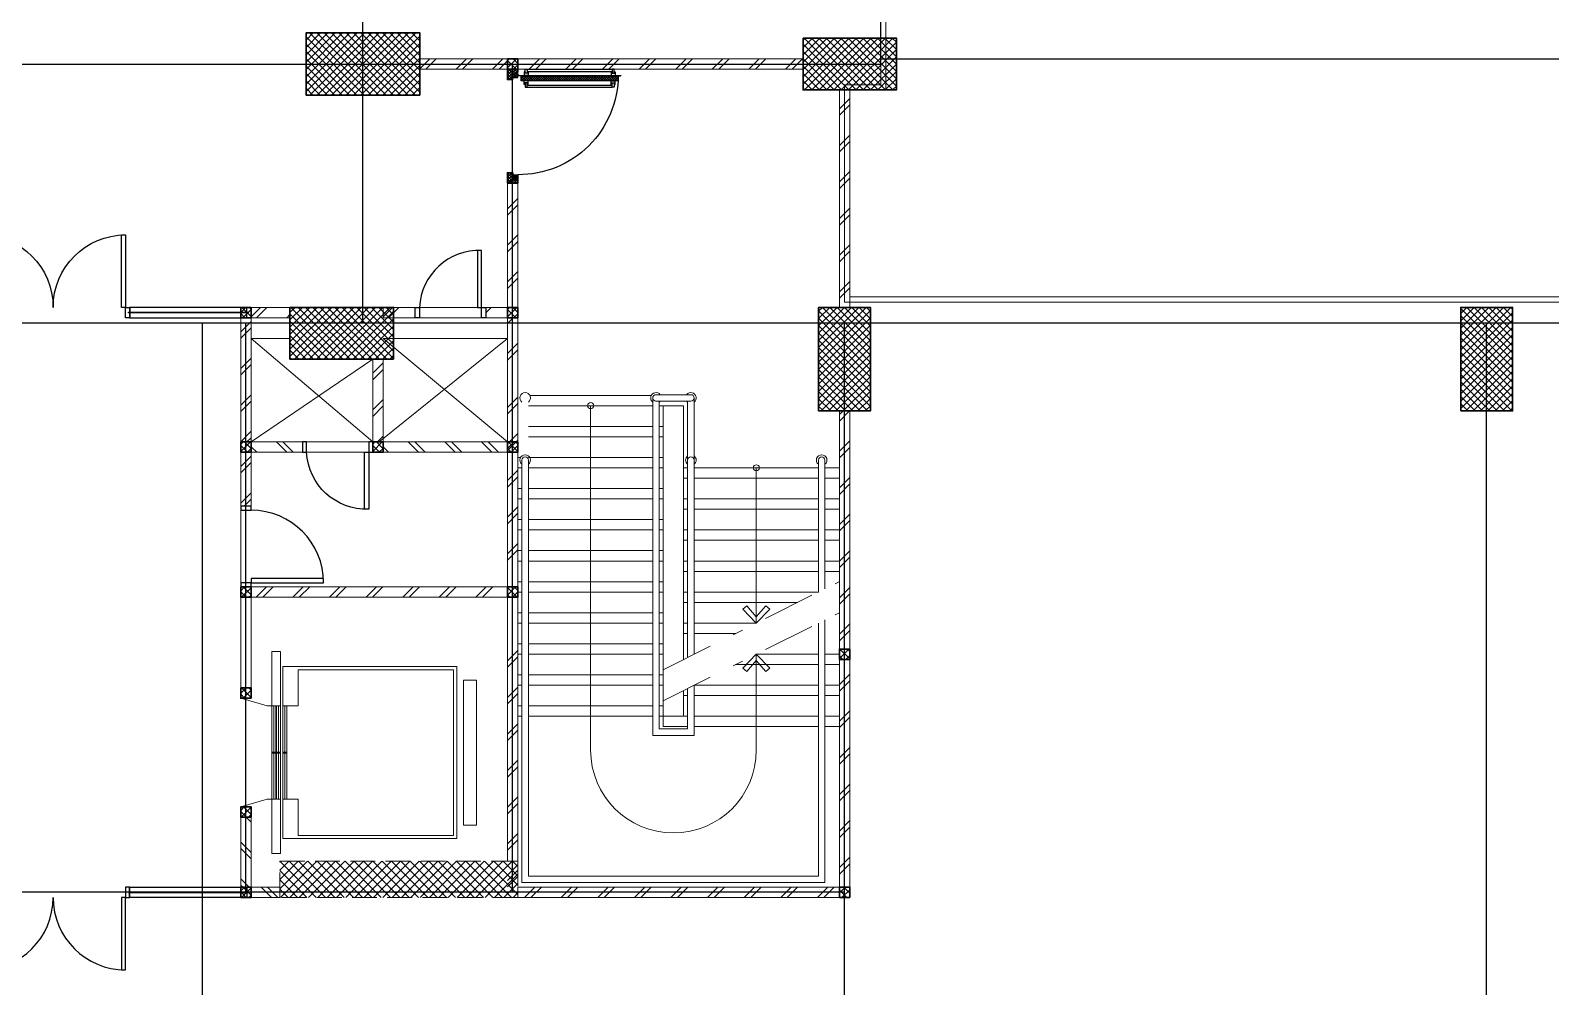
# Model space of a CAD drawing. Header units: inches. Extents: x 0 to 558, y -1 to 295.
# Drawn here: x 225.03 to 239.7, y 140.36 to 149.6 of the extents above; entities that cross this region are included whole.
import ezdxf

# ---------------------------------------------------------------- set-up
doc = ezdxf.new("R2010")
doc.units = ezdxf.units.IN
doc.header["$MEASUREMENT"] = 0
doc.linetypes.add('ACAD_ISO02W100', pattern=[15, 12, -3])
doc.linetypes.add('DASHDOT', pattern=[1, 0.5, -0.25, 0, -0.25])
doc.layers.get('defpoints').update_dxf_attribs({"color": 1})
for name, color, linetype in [('AR_BETON', 150, 'Continuous'), ('HID', 1, 'Continuous'), ('KACA', 151, 'Continuous'), ('Kusen', 30, 'Continuous'), ('STL', 6, 'Continuous')]:
    doc.layers.add(name, color=color, linetype=linetype)
for name, color, linetype, lineweight in [('ars', 11, 'Continuous', 0), ('ars @ 1', 11, 'Continuous', 0), ('ARSIR', 31, 'Continuous', 5), ('ARSIR BETON', 8, 'Continuous', 5), ('KOL', 1, 'Continuous', 30), ('KOLOM', 4, 'Continuous', 9), ('lan', 7, 'Continuous', 15), ('LIFT', 15, 'Continuous', 15), ('RUMPUT', 93, 'Continuous', 0), ('Stair', 7, 'Continuous', 15), ('tem', 5, 'Continuous', 20), ('u', 6, 'Continuous', 20)]:
    doc.layers.add(name, color=color, linetype=linetype, lineweight=lineweight)
doc.layers.add('as', color=1, linetype='Continuous', plot=False)
doc.layers.add('POLYLINE TPAK', color=4, linetype='Continuous', lineweight=20, plot=False)
pattern_1 = [(86.66969, (37.0798, 226.14725), (-0.5066041, 0.569206), [0.142875, -0.934755]), (41.6697, (37.0798, 226.14725), (-0.5066045, 0.5692064), [0.142875, -0.619125]), (131.6697, (37.0798, 226.14725), (-0.5692064, -0.5066045), [0.142875, -0.619125])]
pattern_2 = [(45, (0, -5), (-0.03535534, 0.03535534), []), (135, (0, -5), (-0.03535534, -0.03535534), [])]
pattern_3 = [(45, (-37.6125, 3.035), (-0.1767767, 0.1767767), []), (45, (-37.55, 3.035), (-0.1767767, 0.1767767), [])]
pattern_4 = [(225, (1.1, 1e-06), (-0.014142, 0.014142), []), (135, (1.1, 1e-06), (0.014142, 0.014142), [])]
pattern_5 = [(315, (-2e-13, 1e-06), (0.014142, 0.014142), []), (45, (-2e-13, 1e-06), (-0.014142, 0.014142), [])]

# ---------------------------------------------------------------- blocks, each defined once
blk = doc.blocks.new('k1')
at = {"layer": 'ars'}
h = blk.add_hatch(dxfattribs=at)
h.set_pattern_fill('_USER', color=256, scale=0.05, angle=45, double=1, pattern_type=0)
h.set_pattern_definition(pattern_2)
h.paths.add_polyline_path([(-0.3, -0.55), (0.3, -0.55), (0.3, 0.55), (-0.3, 0.55)])
at = {"layer": 'KOL'}
blk.add_lwpolyline([(-0.3, -0.55), (0.3, -0.55), (0.3, 0.55), (-0.3, 0.55)], close=True, dxfattribs=at)
blk = doc.blocks.new('k3')
at = {"layer": 'ars'}
h = blk.add_hatch(dxfattribs=at)
h.set_pattern_fill('_USER', color=256, scale=0.05, angle=45, double=1, pattern_type=0)
h.set_pattern_definition([(45, (0, -5.05), (-0.03535534, 0.03535534), []), (135, (0, -5.05), (-0.03535534, -0.03535534), [])])
h.paths.add_polyline_path([(-0.25, -0.45), (0.25, -0.45), (0.25, 0.45), (-0.25, 0.45)])
at = {"layer": 'KOL'}
blk.add_lwpolyline([(-0.25, -0.45), (0.25, -0.45), (0.25, 0.45), (-0.25, 0.45)], close=True, dxfattribs=at)
blk = doc.blocks.new('k2')
at = {"layer": 'ars'}
h = blk.add_hatch(dxfattribs=at)
h.set_pattern_fill('_USER', color=256, scale=0.05, angle=45, double=1, pattern_type=0)
h.set_pattern_definition(pattern_2)
h.paths.add_polyline_path([(-0.25, -0.5), (0.25, -0.5), (0.25, 0.5), (-0.25, 0.5)])
at = {"layer": 'KOL'}
blk.add_lwpolyline([(-0.25, -0.5), (0.25, -0.5), (0.25, 0.5), (-0.25, 0.5)], close=True, dxfattribs=at)
blk = doc.blocks.new('K 10.10')
at = {"layer": 'ars'}
h = blk.add_hatch(dxfattribs=at)
h.set_pattern_fill('_USER', color=256, scale=0.05, angle=45, double=1, pattern_type=0)
h.set_pattern_definition([(45, (0, 0), (-0.035355339, 0.035355339), []), (135, (0, 0), (-0.035355339, -0.035355339), [])])
h.paths.add_polyline_path([(1560.538, 1380.407), (1560.638, 1380.407), (1560.638, 1380.507), (1560.538, 1380.507)])
at = {"layer": 'KOL'}
blk.add_lwpolyline([(1560.538, 1380.407), (1560.638, 1380.407), (1560.638, 1380.507), (1560.538, 1380.507)], close=True, dxfattribs=at)
blk = doc.blocks.new('D-P90')
at = {"layer": 'ars'}
h = blk.add_hatch(dxfattribs=at)
h.set_pattern_fill('ANSI37', color=256, scale=0.005, angle=-90, style=0)
h.set_pattern_definition([(45, (-1350.94906, -1248.591899), (0.01122532015, -0.01122532015), []), (315, (-1350.94906, -1248.591899), (-0.01122532015, -0.01122532015), [])])
h.paths.add_polyline_path([(0.009, -0.183, -0.414214), (0.01, -0.184), (0.01, -1.116, -0.414214), (0.009, -1.117), (-0.034, -1.117, 0.414214), (-0.037, -1.12), (-0.037, -1.142, -1), (-0.038, -1.142), (-0.038, -0.158, -1), (-0.037, -0.158), (-0.037, -0.181, 0.414214), (-0.034, -0.183)])
at = {"layer": 'as'}
for p, q in [((-0.04, -0.158), (-0.046, -0.158)), ((-0.042, -0.161), (-0.042, -0.155))]:
    blk.add_line(p, q, dxfattribs=at)
at = {"layer": 'HID'}
for p, q in [((-0.044, -0.125), (-0.092, -0.077)), ((-0.042, -0.123), (-0.091, -0.075)), ((-0.066, -0.147), (-0.023, -0.104)), ((-0.063, -0.147), (-0.023, -0.107)), ((0.966, -0.147), (0.923, -0.104)), ((0.963, -0.147), (0.923, -0.107)), ((0.942, -0.123), (0.991, -0.075)), ((0.944, -0.125), (0.992, -0.077))]:
    blk.add_line(p, q, dxfattribs=at)
for points in [[(-0.044, -0.125), (-0.044, -0.125), (-0.042, -0.123), (-0.042, -0.123)], [(0.944, -0.125), (0.944, -0.125), (0.942, -0.123), (0.942, -0.123)]]:
    blk.add_lwpolyline(points, dxfattribs=at)
at = {"layer": 'KOL'}
blk.add_line((0.97, -0.13), (0.97, -0.15), dxfattribs=at)
at = {"layer": 'Kusen', "ltscale": 2}
for p, q in [((-0.099, -0.221), (-0.099, -1.06)), ((-0.079, -0.241), (-0.079, -1.06)), ((-0.074, -0.211), (-0.04, -0.211)), ((-0.074, -0.221), (-0.074, -0.211)), ((-0.074, -0.251), (-0.074, -0.241)), ((-0.074, -0.251), (-0.04, -0.251)), ((-0.061, -0.251), (-0.061, -0.211)), ((-0.04, -0.251), (-0.04, -0.211)), ((0.046, -0.211), (0.012, -0.211)), ((0.012, -0.251), (0.012, -0.211)), ((0.046, -0.251), (0.012, -0.251)), ((0.033, -0.251), (0.033, -0.211)), ((0.046, -0.221), (0.046, -0.211)), ((0.046, -0.251), (0.046, -0.241)), ((0.053, -0.241), (0.053, -1.06)), ((0.073, -0.221), (0.073, -1.06)), ((-0.074, -1.05), (-0.04, -1.05)), ((-0.074, -1.05), (-0.074, -1.06)), ((-0.074, -1.08), (-0.074, -1.09)), ((-0.074, -1.09), (-0.04, -1.09)), ((-0.061, -1.05), (-0.061, -1.09)), ((-0.04, -1.05), (-0.04, -1.09)), ((0.046, -1.05), (0.012, -1.05)), ((0.012, -1.05), (0.012, -1.09)), ((0.046, -1.09), (0.012, -1.09)), ((0.033, -1.05), (0.033, -1.09)), ((0.046, -1.05), (0.046, -1.06)), ((0.046, -1.08), (0.046, -1.09))]:
    blk.add_line(p, q, dxfattribs=at)
at = {"layer": 'Kusen'}
for p, q in [((-0.042, -0.155), (-0.038, -0.156)), ((-0.042, -0.157), (-0.038, -0.158))]:
    blk.add_line(p, q, dxfattribs=at)
at = {"layer": 'Kusen', "ltscale": 2}
for points in [[(-0.099, -0.241), (-0.061, -0.241), (-0.061, -0.221), (-0.099, -0.221), (-0.099, -0.241)], [(0.073, -0.241), (0.033, -0.241), (0.033, -0.221), (0.073, -0.221), (0.073, -0.241)], [(-0.101, -1.06), (-0.061, -1.06), (-0.061, -1.08), (-0.101, -1.08), (-0.101, -1.06)], [(0.073, -1.06), (0.033, -1.06), (0.033, -1.08), (0.073, -1.08), (0.073, -1.06)]]:
    blk.add_lwpolyline(points, dxfattribs=at)
at = {"layer": 'Kusen'}
blk.add_circle((-0.042, -0.158), 0.001, dxfattribs=at)
for radius, start, end in [(0.0025, 75.7804, 11.3851), (0.961, 270, 0.4597)]:
    blk.add_arc((-0.042, -0.158), radius, start, end, dxfattribs=at)
at = {"layer": 'STL'}
for p, q in [((-0.038, -0.158), (-0.038, -1.142)), ((-0.037, -0.181), (-0.037, -0.158)), ((-0.034, -0.183), (0.009, -0.183)), ((0.01, -0.184), (0.01, -1.116)), ((-0.037, -1.12), (-0.037, -1.142)), ((-0.034, -1.117), (0.009, -1.117))]:
    blk.add_line(p, q, dxfattribs=at)
for points in [[(0, -0.1), (0, -0.103), (-0.019, -0.103, 0.414214), (-0.02, -0.105), (-0.02, -0.148, -0.414214), (-0.022, -0.15), (-0.068, -0.15, -0.414214), (-0.07, -0.148), (-0.07, -0.13), (-0.067, -0.13), (-0.067, -0.146, 0.414214), (-0.065, -0.147), (-0.024, -0.147, 0.414214), (-0.023, -0.146), (-0.023, -0.102, -0.414214), (-0.021, -0.1)], [(0.9, -0.1), (0.9, -0.103), (0.919, -0.103, -0.414214), (0.92, -0.105), (0.92, -0.148, 0.414214), (0.922, -0.15), (0.968, -0.15, 0.414214), (0.97, -0.148), (0.97, -0.13), (0.967, -0.13), (0.967, -0.146, -0.414214), (0.966, -0.147), (0.925, -0.147, -0.414214), (0.923, -0.146), (0.923, -0.102, 0.414214), (0.921, -0.1)]]:
    blk.add_lwpolyline(points, format="xyb", close=True, dxfattribs=at)
blk.add_lwpolyline([(0.009, -0.182), (-0.034, -0.182, -0.414214), (-0.035, -0.181), (-0.035, -0.158, 1), (-0.04, -0.158), (-0.04, -1.142, 1), (-0.035, -1.142), (-0.035, -1.12, -0.414214), (-0.034, -1.119), (0.009, -1.119, 0.414214), (0.012, -1.116), (0.012, -0.184)], format="xyb", dxfattribs=at)
for centre, radius, start, end in [((-0.038, -0.158), 0.00075, 0, 180), ((-0.034, -0.181), 0.0025, 180, 270), ((0.009, -0.184), 0.0025, 360, 90), ((0.009, -0.184), 0.001, 360, 90), ((-0.038, -1.142), 0.00075, 180, 0), ((-0.034, -1.12), 0.0025, 90, 180), ((0.009, -1.116), 0.001, 270, 0)]:
    blk.add_arc(centre, radius, start, end, dxfattribs=at)
blk = doc.blocks.new('PINTU DARURAT')
at = {"layer": 'ARSIR'}
h = blk.add_hatch(dxfattribs=at)
h.set_pattern_fill('_USER', color=256, scale=0.02, angle=315, style=0, double=1, pattern_type=0)
h.set_pattern_definition(pattern_5)
edge = h.paths.add_edge_path()
edge.add_line((0, 0), (0.1, 0))
edge.add_line((0.1, 0), (0.1, 0.05))
edge.add_line((0.1, 0.05), (0.077, 0.05))
edge.add_line((0.077, 0.05), (0.077, 0.096))
edge.add_arc((0.076, 0.096), 0.0015, 360, 450)
edge.add_line((0.075, 0.097), (0.035, 0.097))
edge.add_arc((0.035, 0.096), 0.0015, 90, 180)
edge.add_line((0.033, 0.096), (0.033, 0.08))
edge.add_line((0.033, 0.08), (0.03, 0.08))
edge.add_line((0.03, 0.08), (0.03, 0.1))
edge.add_line((0.03, 0.1), (0, 0.1))
edge.add_line((0, 0.1), (0, 0))
h = blk.add_hatch(dxfattribs=at)
h.set_pattern_fill('_USER', color=256, scale=0.02, angle=315, style=0, double=1, pattern_type=0)
h.set_pattern_definition(pattern_5)
edge = h.paths.add_edge_path()
edge.add_line((0, 0), (0.1, 0))
edge.add_line((0.1, 0), (0.1, 0.05))
edge.add_line((0.1, 0.05), (0.077, 0.05))
edge.add_line((0.077, 0.05), (0.077, 0.096))
edge.add_arc((0.076, 0.096), 0.0015, 360, 450)
edge.add_line((0.075, 0.097), (0.035, 0.097))
edge.add_arc((0.035, 0.096), 0.0015, 90, 180)
edge.add_line((0.033, 0.096), (0.033, 0.08))
edge.add_line((0.033, 0.08), (0.03, 0.08))
edge.add_line((0.03, 0.08), (0.03, 0.1))
edge.add_line((0.03, 0.1), (0, 0.1))
edge.add_line((0, 0.1), (0, 0))
h = blk.add_hatch(dxfattribs=at)
h.set_pattern_fill('_USER', color=256, scale=0.02, angle=315, style=0, double=1, pattern_type=0)
h.set_pattern_definition(pattern_4)
edge = h.paths.add_edge_path()
edge.add_line((1.1, 0), (1, 0))
edge.add_line((1, 0), (1, 0.05))
edge.add_line((1, 0.05), (1.023, 0.05))
edge.add_line((1.023, 0.05), (1.023, 0.096))
edge.add_arc((1.024, 0.096), 0.0015, -630, -540, ccw=False)
edge.add_line((1.024, 0.097), (1.065, 0.097))
edge.add_arc((1.065, 0.096), 0.0015, -360, -270, ccw=False)
edge.add_line((1.067, 0.096), (1.067, 0.08))
edge.add_line((1.067, 0.08), (1.07, 0.08))
edge.add_line((1.07, 0.08), (1.07, 0.1))
edge.add_line((1.07, 0.1), (1.1, 0.1))
edge.add_line((1.1, 0.1), (1.1, 0))
h = blk.add_hatch(dxfattribs=at)
h.set_pattern_fill('_USER', color=256, scale=0.02, angle=315, style=0, double=1, pattern_type=0)
h.set_pattern_definition(pattern_4)
edge = h.paths.add_edge_path()
edge.add_line((1.1, 0), (1, 0))
edge.add_line((1, 0), (1, 0.05))
edge.add_line((1, 0.05), (1.023, 0.05))
edge.add_line((1.023, 0.05), (1.023, 0.096))
edge.add_arc((1.024, 0.096), 0.0015, -630, -540, ccw=False)
edge.add_line((1.024, 0.097), (1.065, 0.097))
edge.add_arc((1.065, 0.096), 0.0015, -360, -270, ccw=False)
edge.add_line((1.067, 0.096), (1.067, 0.08))
edge.add_line((1.067, 0.08), (1.07, 0.08))
edge.add_line((1.07, 0.08), (1.07, 0.1))
edge.add_line((1.07, 0.1), (1.1, 0.1))
edge.add_line((1.1, 0.1), (1.1, 0))
at = {"layer": 'KOL'}
blk.add_line((1.1, 0.1), (1.1, 0), dxfattribs=at)
blk.add_line((1.1, 0.1), (1.1, 0), dxfattribs=at)
blk.add_line((1.1, 0.1), (1.1, 0), dxfattribs=at)
blk.add_line((1.1, 0.1), (1.1, 0), dxfattribs=at)
for points in [[(0, 0), (0.1, 0), (0.1, 0.05), (0.077, 0.05), (0.077, 0.096, 0.414214), (0.075, 0.097), (0.035, 0.097, 0.414214), (0.033, 0.096), (0.033, 0.08), (0.03, 0.08), (0.03, 0.1), (0, 0.1)], [(0, 0), (0.1, 0), (0.1, 0.05), (0.077, 0.05), (0.077, 0.096, 0.414214), (0.075, 0.097), (0.035, 0.097, 0.414214), (0.033, 0.096), (0.033, 0.08), (0.03, 0.08), (0.03, 0.1), (0, 0.1)], [(1.1, 0), (1, 0), (1, 0.05), (1.023, 0.05), (1.023, 0.096, -0.414214), (1.024, 0.097), (1.065, 0.097, -0.414214), (1.067, 0.096), (1.067, 0.08), (1.07, 0.08), (1.07, 0.1), (1.1, 0.1)], [(1.1, 0), (1, 0), (1, 0.05), (1.023, 0.05), (1.023, 0.096, -0.414214), (1.024, 0.097), (1.065, 0.097, -0.414214), (1.067, 0.096), (1.067, 0.08), (1.07, 0.08), (1.07, 0.1), (1.1, 0.1)]]:
    blk.add_lwpolyline(points, format="xyb", close=True, dxfattribs=at)
at = {"layer": 'Kusen', "xscale": -1, "rotation": 180}
blk.add_blockref('D-P90', (0.1, -0.05), dxfattribs=at)
blk = doc.blocks.new('P-70-DOBLE')
at = {"layer": 'Kusen'}
for points in [[(102.301, -17.94), (102.341, -17.94), (102.341, -18.04), (102.301, -18.04)], [(102.341, -18.04), (102.381, -18.04), (102.381, -18.74), (102.341, -18.74)], [(103.741, -18.04), (103.701, -18.04), (103.701, -18.74), (103.741, -18.74)], [(103.781, -17.94), (103.741, -17.94), (103.741, -18.04), (103.781, -18.04)]]:
    blk.add_lwpolyline(points, close=True, dxfattribs=at)
for centre, start, end in [((102.341, -18.04), 270, 360), ((103.741, -18.04), 180, 270)]:
    blk.add_arc(centre, 0.7, start, end, dxfattribs=at)
blk = doc.blocks.new('LIFT PENUMPANG')
at = {"layer": 'LIFT'}
for points in [[(-0.705, 1.955), (-0.705, 1.83), (0.695, 1.83), (0.695, 1.955)], [(-0.835, 1.765), (-0.835, 0.085), (0.825, 0.085), (0.825, 1.765)], [(-0.805, 1.735), (-0.805, 0.235), (-0.455, 0.235), (-0.455, 0.085), (0.445, 0.085), (0.445, 0.235), (0.795, 0.235), (0.795, 1.735)], [(-0.455, 0.085), (0.445, 0.085), (0.445, 0.125), (-0.455, 0.125)], [(-0.455, 0.105), (0.445, 0.105), (0.445, 0.125), (-0.455, 0.125)], [(-0.455, 0.025), (0.445, 0.025), (0.445, 0.065), (-0.455, 0.065)], [(-0.455, 0.045), (0.445, 0.045), (0.445, 0.065), (-0.455, 0.065)], [(-0.455, -0.02), (0.445, -0.02), (0.445, 0.02), (-0.455, 0.02)], [(-0.455, 0), (0.445, 0), (0.445, 0.02), (-0.455, 0.02)], [(-0.01, 0.125), (0, 0.125), (0, 0.085), (-0.01, 0.085)], [(-0.01, 0.065), (0, 0.065), (0, 0.025), (-0.01, 0.025)], [(-0.01, 0.02), (0, 0.02), (0, -0.02), (-0.01, -0.02)]]:
    blk.add_lwpolyline(points, close=True, dxfattribs=at)
for points in [[(-0.455, -0.02), (-0.98, -0.02), (-0.98, 0.065), (0.97, 0.065), (0.97, -0.02), (0.445, -0.02)], [(-0.455, -0.02), (-0.455, -0.065), (-0.53, -0.32)], [(0.445, -0.02), (0.445, -0.065), (0.52, -0.32)]]:
    blk.add_lwpolyline(points, dxfattribs=at)
at = {"layer": 'KOLOM', "extrusion": (0, 0, -1), "zscale": -1, "rotation": 270}
blk.add_blockref('K 10.10', (-1379.877, 1560.318), dxfattribs=at)
at = {"layer": 'KOLOM', "extrusion": (0, 0, -1), "xscale": -1, "zscale": -1, "rotation": 90}
blk.add_blockref('K 10.10', (1379.887, 1560.318), dxfattribs=at)
blk = doc.blocks.new('P.60')
at = {"layer": 'Kusen'}
for points in [[(1472.835, 997.535), (1472.875, 997.535), (1472.875, 997.435), (1472.835, 997.435)], [(1472.875, 996.885), (1472.915, 996.885), (1472.915, 997.435), (1472.875, 997.435)], [(1473.475, 997.535), (1473.515, 997.535), (1473.515, 997.435), (1473.475, 997.435)]]:
    blk.add_lwpolyline(points, close=True, dxfattribs=at)
blk.add_arc((1472.895, 997.466), 0.581, 268.0266, 356.9943, dxfattribs=at)
blk = doc.blocks.new('LIFT TENGAH')
at = {"layer": 'ars'}
h = blk.add_hatch(dxfattribs=at)
h.set_pattern_fill('TEMBOK', color=256, scale=0.25)
h.set_pattern_definition([(45, (25.7678, -10.47464), (-0.1767767, 0.1767767), []), (45, (25.8303, -10.47464), (-0.1767767, 0.1767767), [])])
h.paths.add_polyline_path([(-0.115, 5.07), (-0.015, 5.07), (-0.015, 5.6), (-0.115, 5.6)])
h = blk.add_hatch(dxfattribs=at)
h.set_pattern_fill('TEMBOK', color=256, scale=0.25)
h.set_pattern_definition([(45, (29.5928, -10.47464), (-0.1767767, 0.1767767), []), (45, (29.6553, -10.47464), (-0.1767767, 0.1767767), [])])
h.paths.add_polyline_path([(3.71, 4.4), (3.81, 4.4), (3.81, 5.6), (3.71, 5.6)])
h = blk.add_hatch(dxfattribs=at)
h.set_pattern_fill('TEMBOK', color=256, scale=0.25)
h.set_pattern_definition([(45, (1.7978, -8.52464), (-0.1767767, 0.1767767), []), (45, (1.8603, -8.52464), (-0.1767767, 0.1767767), [])])
h.paths.add_polyline_path([(4.185, 5.6), (3.81, 5.6), (3.81, 5.7), (4.185, 5.7)])
h = blk.add_hatch(dxfattribs=at)
h.set_pattern_fill('TEMBOK', color=256, scale=0.25)
h.set_pattern_definition([(45, (3.0728, -8.52464), (-0.1767767, 0.1767767), []), (45, (3.1353, -8.52464), (-0.1767767, 0.1767767), [])])
h.paths.add_polyline_path([(5.395, 5.6), (5.085, 5.6), (5.085, 5.7), (5.395, 5.7)])
h = blk.add_hatch(dxfattribs=at)
h.set_pattern_fill('TEMBOK', color=256, scale=0.25)
h.set_pattern_definition([(45, (3.9628, -8.52464), (-0.1767767, 0.1767767), []), (45, (4.0253, -8.52464), (-0.1767767, 0.1767767), [])])
h.paths.add_polyline_path([(6.285, 5.6), (6.075, 5.6), (6.075, 5.7), (6.285, 5.7)])
h = blk.add_hatch(dxfattribs=at)
h.set_pattern_fill('TEMBOK', color=256, scale=0.25)
h.set_pattern_definition([(45, (-33.865, -7.775), (-0.1767767, 0.1767767), []), (45, (-33.8025, -7.775), (-0.1767767, 0.1767767), [])])
h.paths.add_polyline_path([(6.285, 5.6), (6.385, 5.6), (6.385, 5.1), (6.285, 5.1)])
h = blk.add_hatch(dxfattribs=at)
h.set_pattern_fill('TEMBOK', color=256, scale=0.25)
h.set_pattern_definition([(45, (30.8678, -10.87464), (-0.1767767, 0.1767767), []), (45, (30.9303, -10.87464), (-0.1767767, 0.1767767), [])])
h.paths.add_polyline_path([(4.985, 4.4), (5.085, 4.4), (5.085, 5.2), (4.985, 5.2)])
h = blk.add_hatch(dxfattribs=at)
h.set_pattern_fill('TEMBOK', color=256, scale=0.25)
h.set_pattern_definition([(45, (-0.87266, -7.475), (-0.1767767, 0.1767767), []), (45, (-0.81016, -7.475), (-0.1767767, 0.1767767), [])])
h.paths.add_polyline_path([(6.385, 3.2), (6.385, 5), (6.285, 5), (6.285, 3.2)])
h = blk.add_hatch(dxfattribs=at)
h.set_pattern_fill('TEMBOK', color=256, scale=0.25)
h.set_pattern_definition([(45, (29.5928, -11.77464), (-0.1767767, 0.1767767), []), (45, (29.6553, -11.77464), (-0.1767767, 0.1767767), [])])
h.paths.add_polyline_path([(3.71, 3.78), (3.81, 3.78), (3.81, 4.3), (3.71, 4.3)])
h = blk.add_hatch(dxfattribs=at)
h.set_pattern_fill('TEMBOK', color=256, scale=0.25)
h.set_pattern_definition([(315, (-4.09, 47.955), (-0.1767767, -0.1767767), []), (315, (-4.0275, 47.955), (-0.1767767, -0.1767767), [])])
h.paths.add_polyline_path([(3.81, 4.4), (3.81, 4.3), (4.305, 4.3), (4.305, 4.4)])
h = blk.add_hatch(dxfattribs=at)
h.set_pattern_fill('TEMBOK', color=256, scale=0.25)
h.set_pattern_definition([(315, (-2.11, 47.955), (-0.1767767, -0.1767767), []), (315, (-2.0475, 47.955), (-0.1767767, -0.1767767), [])])
h.paths.add_polyline_path([(6.285, 4.3), (5.085, 4.3), (5.085, 4.4), (6.285, 4.4)])
h = blk.add_hatch(dxfattribs=at)
h.set_pattern_fill('TEMBOK', color=256, scale=0.25)
h.set_pattern_definition([(45, (25.7678, -13.14964), (-0.1767767, 0.1767767), []), (45, (25.8303, -13.14964), (-0.1767767, 0.1767767), [])])
h.paths.add_polyline_path([(-0.115, 1.875), (-0.015, 1.875), (-0.015, 3.82), (-0.115, 3.82)])
h = blk.add_hatch(dxfattribs=at)
h.set_pattern_fill('TEMBOK', color=256, scale=0.25)
h.set_pattern_definition([(45, (25.7678, -14.92464), (-0.1767767, 0.1767767), []), (45, (25.8303, -14.92464), (-0.1767767, 0.1767767), [])])
h.paths.add_polyline_path([(-0.115, 0.35), (-0.015, 0.35), (-0.015, 0.625), (-0.115, 0.625)])
at = {"layer": 'ars @ 1'}
h = blk.add_hatch(dxfattribs=at)
h.set_pattern_fill('TEMBOK', color=256, scale=0.25)
h.set_pattern_definition([(45, (1555.54661, -439.5552), (-0.176776695, 0.176776695), []), (45, (1555.60911, -439.5552), (-0.176776695, 0.176776695), [])])
h.paths.add_polyline_path([(3.81, 3), (3.81, 2.9), (6.285, 2.9), (6.285, 3)])
h = blk.add_hatch(dxfattribs=at)
h.set_pattern_fill('TEMBOK', color=256, scale=0.25)
h.set_pattern_definition([(45, (1555.45412, -401.6752), (-0.176776695, 0.176776695), []), (45, (1555.51662, -401.6752), (-0.176776695, 0.176776695), [])])
h.paths.add_polyline_path([(6.285, 0.1), (6.385, 0.1), (6.385, 2.4), (6.285, 2.4)])
h = blk.add_hatch(dxfattribs=at)
h.set_pattern_fill('TEMBOK', color=256, scale=0.25)
h.set_pattern_definition([(315, (1555.01661, 442.5552), (-0.176776695, -0.176776695), []), (315, (1555.07911, 442.5552), (-0.176776695, -0.176776695), [])])
h.paths.add_polyline_path([(3.81, 0.1), (3.71, 0.1), (3.71, 0.775), (3.81, 0.775)])
h = blk.add_hatch(dxfattribs=at)
h.set_pattern_fill('TEMBOK', color=256, scale=0.25)
h.set_pattern_definition([(315, (1555.54661, 442.5552), (-0.176776695, -0.176776695), []), (315, (1555.60911, 442.5552), (-0.176776695, -0.176776695), [])])
h.paths.add_polyline_path([(4.088, 0), (4.088, 0.1), (3.81, 0.1), (3.81, 0)])
at = {"layer": 'KOLOM'}
h = blk.add_hatch(dxfattribs=at)
h.set_pattern_fill('ANSI37', color=256, scale=0.02, style=0)
h.set_pattern_definition([(45, (244.1281, -148.2583), (-0.04490128, 0.04490128), []), (135, (244.1281, -148.2583), (-0.04490128, -0.04490128), [])])
h.paths.add_polyline_path([(0, 5.35), (0, 5.7), (-2.91, 5.7), (-2.91, 5.35)])
h = blk.add_hatch(dxfattribs=at)
h.set_pattern_fill('ANSI37', color=256, scale=0.02, style=0)
h.set_pattern_definition([(45, (244.1281, -153.6083), (-0.04490128, 0.04490128), []), (135, (244.1281, -153.6083), (-0.04490128, -0.04490128), [])])
h.paths.add_polyline_path([(0, 0), (0, 0.35), (-2.91, 0.35), (-2.91, 0)])
h = blk.add_hatch(dxfattribs=at)
h.set_pattern_fill('ANSI37', color=256, scale=0.02, style=0)
h.set_pattern_definition([(45, (250.513103, -153.6083), (-0.04490128, 0.04490128), []), (135, (250.513103, -153.6083), (-0.04490128, -0.04490128), [])])
h.paths.add_polyline_path([(4.088, 0.35), (4.088, 0), (6.385, 0), (6.385, 0.35)])
for p, q in [((5.995, 5.7), (5.435, 5.7)), ((6.035, 5.6), (5.435, 5.6)), ((4.985, 4.4), (3.81, 5.4)), ((3.81, 4.4), (4.985, 5.2))]:
    blk.add_line(p, q)
for points in [[(3.81, 5.4), (4.185, 5.4)], [(6.285, 5.4), (5.047, 4.4)], [(5.085, 5.4), (6.285, 5.4)], [(5.085, 5.4), (6.285, 4.4)]]:
    blk.add_lwpolyline(points)
at = {"layer": 'AR_BETON'}
for p, q in [((-2.675, 5.35), (-2.675, 0.35)), ((-2.475, 5.35), (-2.475, 0.35))]:
    blk.add_line(p, q, dxfattribs=at)
for points in [[(-0.365, 2.991), (-0.365, 3.297), (-0.165, 3.297), (-0.165, 2.997), (-0.115, 2.997), (-0.115, 3.347), (-0.265, 3.397), (-0.265, 3.447), (-0.355, 3.447), (-0.355, 3.397), (-0.415, 3.397), (-0.415, 2.991), (-0.365, 2.991)], [(-0.365, 3.297), (-0.365, 2.945)], [(-0.365, 2.704), (-0.365, 2.397), (-0.165, 2.397), (-0.165, 2.697), (-0.115, 2.697), (-0.115, 2.347), (-0.265, 2.297), (-0.265, 2.247), (-0.355, 2.247), (-0.355, 2.297), (-0.415, 2.297), (-0.415, 2.704), (-0.365, 2.704)], [(-0.365, 2.397), (-0.365, 2.75)]]:
    blk.add_lwpolyline(points, dxfattribs=at)
blk.add_lwpolyline([(-2.475, 2.75), (-0.115, 2.75), (-0.115, 2.945), (-2.475, 2.945)], close=True, dxfattribs=at)
at = {"layer": 'ars'}
for p, q in [((6.412, 4.25), (6.385, 4.25)), ((6.412, 4.25), (6.385, 4.25)), ((6.425, 0.144), (6.425, 4.225)), ((6.488, 0.206), (6.488, 4.225)), ((6.425, 3.95), (6.385, 3.95)), ((6.425, 3.65), (6.385, 3.65)), ((6.425, 3.35), (6.385, 3.35)), ((6.425, 3.05), (6.385, 3.05)), ((6.425, 2.75), (6.385, 2.75)), ((6.425, 2.45), (6.385, 2.45)), ((6.425, 2.15), (6.385, 2.15)), ((6.425, 1.85), (6.385, 1.85))]:
    blk.add_line(p, q, dxfattribs=at)
for radius, start, end in [(0.0512, 307.5719, 232.4281), (0.0312, 0, 180)]:
    blk.add_arc((6.456, 4.225), radius, start, end, dxfattribs=at)
at = {"layer": 'as'}
for p, q in [((-0.065, 0.05), (-0.065, 5.55)), ((3.76, 0.05), (3.76, 5.55))]:
    blk.add_line(p, q, dxfattribs=at)
at = {"layer": 'defpoints', "color": 2, "linetype": 'ACAD_ISO02W100', "ltscale": 0.02}
blk.add_lwpolyline([(-3.035, 4.8), (-2.685, 4.8), (-2.685, 0), (-3.035, 0)], close=True, dxfattribs=at)
at = {"layer": 'KOLOM', "linetype": 'ACAD_ISO02W100', "ltscale": 0.02}
for points in [[(-2.91, 5.7), (0, 5.7), (0, 5.35), (-2.91, 5.35)], [(-2.91, 0.35), (0, 0.35), (0, 0), (-2.91, 0)], [(4.088, 0.35), (6.385, 0.35), (6.385, 0), (4.088, 0)]]:
    blk.add_lwpolyline(points, close=True, dxfattribs=at)
at = {"layer": 'Kusen'}
for points in [[(3.71, 3.78), (3.71, 3.74), (3.81, 3.74), (3.81, 3.78)], [(3.71, 3.04), (3.71, 3), (3.81, 3), (3.81, 3.04)], [(3.81, 3.08), (3.81, 3.04), (4.51, 3.04), (4.51, 3.08)]]:
    blk.add_lwpolyline(points, close=True, dxfattribs=at)
blk.add_arc((3.81, 3.04), 0.7, 0, 90, dxfattribs=at)
at = {"layer": 'lan'}
for p, q in [((6.425, 4.15), (6.385, 4.15)), ((6.425, 3.85), (6.385, 3.85)), ((3.71, 3.74), (3.71, 3.04)), ((6.425, 3.55), (6.385, 3.55)), ((6.425, 3.25), (6.385, 3.25)), ((6.425, 2.95), (6.385, 2.95)), ((6.425, 2.65), (6.385, 2.65)), ((6.425, 2.35), (6.385, 2.35)), ((6.425, 2.05), (6.385, 2.05)), ((6.425, 1.75), (6.385, 1.75))]:
    blk.add_line(p, q, dxfattribs=at)
at = {"layer": 'tem'}
for points in [[(3.81, 4.4), (3.71, 4.4), (3.71, 5.6), (3.81, 5.6)], [(4.185, 5.6), (3.81, 5.6), (3.81, 5.7), (4.185, 5.7)], [(5.395, 5.6), (5.085, 5.6), (5.085, 5.7), (5.395, 5.7)], [(6.285, 5.6), (6.075, 5.6), (6.075, 5.7), (6.285, 5.7)], [(6.385, 4.4), (6.385, 5.6), (6.285, 5.6), (6.285, 4.4)], [(-0.015, 5.07), (-0.115, 5.07), (-0.115, 5.35), (-0.015, 5.35)], [(5.085, 4.4), (4.985, 4.4), (4.985, 5.2), (5.085, 5.2)], [(3.81, 3.78), (3.71, 3.78), (3.71, 4.3), (3.81, 4.3)], [(4.305, 4.3), (3.81, 4.3), (3.81, 4.4), (4.305, 4.4)], [(4.345, 4.4), (4.945, 4.4), (4.945, 4.3), (4.345, 4.3)], [(6.285, 4.3), (5.085, 4.3), (5.085, 4.4), (6.285, 4.4)], [(6.385, 3), (6.385, 4.3), (6.285, 4.3), (6.285, 3)], [(-0.015, 1.875), (-0.115, 1.875), (-0.115, 3.82), (-0.015, 3.82)], [(3.81, 3), (3.81, 2.9), (6.285, 2.9), (6.285, 3)], [(3.81, 2.025), (3.71, 2.025), (3.71, 2.9), (3.81, 2.9)], [(6.285, 0.35), (6.385, 0.35), (6.385, 2.9), (6.285, 2.9)], [(3.81, 0.1), (3.71, 0.1), (3.71, 0.775), (3.81, 0.775)], [(-0.015, 0.35), (-0.115, 0.35), (-0.115, 0.7), (-0.015, 0.7)], [(3.81, 0), (3.81, 0.1), (4.088, 0.1), (4.088, 0)]]:
    blk.add_lwpolyline(points, close=True, dxfattribs=at)
for p, rotation in [((-0.335, 4.45), 90), ((4.03, 1.395), 270)]:
    blk.add_blockref('LIFT PENUMPANG', p, dxfattribs=dict(rotation=rotation))
at = {"xscale": -1, "rotation": 90}
blk.add_blockref('LIFT PENUMPANG', (-0.335, 1.32), dxfattribs=at)
at = {"layer": 'KOLOM', "extrusion": (0, 0, -1), "xscale": -1, "zscale": -1, "rotation": 180}
for p in [(-1564.348, 1386.107), (-1566.923, 1386.107), (-1564.348, 1384.807), (-1565.623, 1384.807), (-1566.923, 1384.807), (-1564.348, 1383.407), (-1566.923, 1383.407), (-1564.348, 1380.507)]:
    blk.add_blockref('K 10.10', p, dxfattribs=at)
at = {"layer": 'Kusen', "rotation": 180}
blk.add_blockref('P.60', (1478.91, 1003.135), dxfattribs=at)
at = {"layer": 'Kusen', "xscale": -1}
blk.add_blockref('P.60', (1477.82, -993.135), dxfattribs=at)
blk = doc.blocks.new('A-DAS')
at = {"layer": 'ars'}
h = blk.add_hatch(dxfattribs=at)
h.set_pattern_fill('TEMBOK', color=256, scale=0.25)
h.set_pattern_definition(pattern_3)
h.paths.add_polyline_path([(2.345, 18.3), (2.345, 18.2), (1.5, 18.2), (1.5, 18.3)])
h = blk.add_hatch(dxfattribs=at)
h.set_pattern_fill('TEMBOK', color=256, scale=0.25)
h.set_pattern_definition(pattern_3)
h.paths.add_polyline_path([(5.2, 18.3), (5.2, 18.2), (2.445, 18.2), (2.445, 18.3)])
h = blk.add_hatch(dxfattribs=at)
h.set_pattern_fill('TEMBOK', color=256, scale=0.25)
h.set_pattern_definition([(45, (-1.70016, -32.665), (-0.1767767, 0.1767767), []), (45, (-1.63766, -32.665), (-0.1767767, 0.1767767), [])])
h.paths.add_polyline_path([(5.55, 15.9), (5.65, 15.9), (5.65, 17.99), (5.55, 17.99)])
h = blk.add_hatch(dxfattribs=at)
h.set_pattern_fill('TEMBOK', color=256, scale=0.25)
h.set_pattern_definition([(45, (-37.805, -26.225), (-0.1767767, 0.1767767), []), (45, (-37.7425, -26.225), (-0.1767767, 0.1767767), [])])
h.paths.add_polyline_path([(2.345, 15.9), (2.445, 15.9), (2.445, 17.1), (2.345, 17.1)])
h = blk.add_hatch(dxfattribs=at)
h.set_pattern_fill('TEMBOK', color=256, scale=0.25)
h.set_pattern_definition([(45, (-68.8, 8.65), (-0.1767767, 0.1767767), []), (45, (-68.7375, 8.65), (-0.1767767, 0.1767767), [])])
h.paths.add_polyline_path([(5.55, 14.9), (5.65, 14.9), (5.65, 12.6), (5.55, 12.6)])
h = blk.add_hatch(dxfattribs=at)
h.set_pattern_fill('TEMBOK', color=256, scale=0.25)
h.set_pattern_definition([(45, (-68.8, 6.75), (-0.1767767, 0.1767767), []), (45, (-68.7375, 6.75), (-0.1767767, 0.1767767), [])])
h.paths.add_polyline_path([(5.55, 12.5), (5.65, 12.5), (5.65, 10.3), (5.55, 10.3)])
h = blk.add_hatch(dxfattribs=at)
h.set_pattern_fill('TEMBOK', color=256, scale=0.25)
h.set_pattern_definition([(45, (-37.8, 3.025), (-0.1767767, 0.1767767), []), (45, (-37.7375, 3.025), (-0.1767767, 0.1767767), [])])
h.paths.add_polyline_path([(5.55, 10.2), (2.445, 10.2), (2.445, 10.3), (5.55, 10.3)])
for p, q in [((3.734, 15.05), (2.561, 15.05)), ((3.748, 11.766), (3.748, 15.025)), ((3.779, 15.056), (4.116, 15.056)), ((3.779, 14.994), (4.116, 14.994)), ((3.81, 11.829), (3.81, 14.994)), ((4.085, 12.519), (4.085, 14.994)), ((4.147, 12.55), (4.147, 15.025)), ((3.748, 14.75), (2.548, 14.75)), ((3.85, 14.75), (3.81, 14.75)), ((3.748, 14.45), (2.548, 14.45)), ((3.85, 14.45), (3.81, 14.45)), ((5.347, 13.15), (5.347, 14.425)), ((5.41, 13.181), (5.41, 14.425)), ((4.085, 14.25), (4.045, 14.25)), ((5.347, 14.25), (4.147, 14.25)), ((5.55, 14.25), (5.41, 14.25)), ((3.748, 14.15), (2.548, 14.15)), ((3.85, 14.15), (3.81, 14.15)), ((4.085, 13.95), (4.045, 13.95)), ((5.347, 13.95), (4.147, 13.95)), ((5.55, 13.95), (5.41, 13.95)), ((3.748, 13.85), (2.548, 13.85)), ((3.85, 13.85), (3.81, 13.85)), ((3.748, 13.55), (2.548, 13.55)), ((3.85, 13.55), (3.81, 13.55)), ((4.085, 13.65), (4.045, 13.65)), ((5.347, 13.65), (4.147, 13.65)), ((5.55, 13.65), (5.41, 13.65)), ((3.748, 13.25), (2.548, 13.25)), ((3.85, 13.25), (3.81, 13.25)), ((4.085, 13.35), (4.045, 13.35)), ((5.347, 13.35), (4.147, 13.35)), ((5.55, 13.35), (5.41, 13.35)), ((3.748, 12.95), (2.548, 12.95)), ((3.85, 12.95), (3.81, 12.95)), ((4.085, 13.05), (4.045, 13.05)), ((5.147, 13.05), (4.147, 13.05)), ((5.347, 10.406), (5.347, 12.85)), ((5.41, 10.344), (5.41, 12.881)), ((3.748, 12.65), (2.548, 12.65)), ((3.85, 12.65), (3.81, 12.65)), ((4.085, 12.75), (4.045, 12.75)), ((4.547, 12.75), (4.147, 12.75)), ((3.748, 12.35), (2.548, 12.35)), ((3.85, 12.35), (3.81, 12.35)), ((5.347, 12.45), (4.547, 12.45)), ((5.55, 12.45), (5.41, 12.45)), ((4.085, 11.829), (4.085, 12.219)), ((4.147, 11.766), (4.147, 12.25)), ((3.748, 12.05), (2.548, 12.05)), ((3.85, 12.05), (3.81, 12.05)), ((4.085, 12.15), (4.045, 12.15)), ((5.347, 12.15), (4.147, 12.15)), ((5.55, 12.15), (5.41, 12.15)), ((3.85, 11.95), (3.85, 11.85)), ((4.147, 11.766), (3.748, 11.766)), ((4.085, 11.829), (3.81, 11.829)), ((4.085, 11.85), (3.85, 11.85)), ((5.347, 11.85), (4.147, 11.85)), ((5.55, 11.85), (5.41, 11.85)), ((5.41, 10.344), (2.485, 10.344)), ((5.347, 10.406), (2.548, 10.406))]:
    blk.add_line(p, q, dxfattribs=at)
for centre, radius, start, end in [((2.516, 15.025), 0.0512, 307.5719, 232.4281), ((3.779, 15.025), 0.0512, 37.5719, 232.4281), ((3.779, 15.025), 0.0312, 90, 270), ((3.779, 15.025), 0.0512, 307.5719, 322.4281), ((4.116, 15.025), 0.0512, 307.5719, 142.4281), ((4.116, 15.025), 0.0512, 217.5719, 232.4281), ((4.116, 15.025), 0.0312, 270, 90), ((4.116, 14.425), 0.0512, 127.5719, 232.4281), ((4.116, 14.425), 0.0312, 0, 180), ((4.116, 14.425), 0.0512, 307.5719, 52.4281), ((5.379, 14.425), 0.0512, 307.5719, 232.4281), ((5.379, 14.425), 0.0312, 0, 180)]:
    blk.add_arc(centre, radius, start, end, dxfattribs=at)
at = {"layer": 'as'}
for p, q in [((0.95, 15.75), (0.95, 45.55)), ((5.95, 18.25), (5.95, 43.05)), ((-7.15, 18.25), (5.95, 18.25)), ((2.395, 10.25), (2.395, 18.25)), ((5.95, 18.3), (36.6, 18.3)), ((-37.8, 15.75), (36.6, 15.75)), ((-0.6, 2.65), (-0.6, 15.75)), ((5.6, 2.65), (5.6, 15.75)), ((11.8, 2.65), (11.8, 15.75)), ((5.6, 10.25), (-6.8, 10.25))]:
    blk.add_line(p, q, dxfattribs=at)
at = {"layer": 'KACA'}
for points in [[(-1.313, 15.853), (-0.16, 15.853), (-0.16, 15.848), (-1.313, 15.848)], [(-1.313, 10.247), (-0.16, 10.247), (-0.16, 10.252), (-1.313, 10.252)]]:
    blk.add_lwpolyline(points, close=True, dxfattribs=at)
at = {"layer": 'Kusen'}
for points in [[(-1.303, 15.8), (-0.17, 15.8), (-0.17, 15.9), (-1.303, 15.9)], [(-1.303, 10.3), (-0.17, 10.3), (-0.17, 10.2), (-1.303, 10.2)]]:
    blk.add_lwpolyline(points, close=True, dxfattribs=at)
at = {"layer": 'lan'}
for p, q in [((3.748, 14.95), (2.548, 14.95)), ((3.148, 11.623), (3.148, 14.95)), ((4.045, 14.95), (3.81, 14.95)), ((3.85, 11.95), (3.85, 14.95)), ((4.045, 12.499), (4.045, 14.95)), ((3.748, 14.65), (2.548, 14.65)), ((3.85, 14.65), (3.81, 14.65)), ((3.748, 14.35), (2.548, 14.35)), ((3.85, 14.35), (3.81, 14.35)), ((4.085, 14.35), (4.045, 14.35)), ((5.347, 14.35), (4.147, 14.35)), ((4.747, 14.35), (4.747, 12.85)), ((5.55, 14.35), (5.41, 14.35)), ((3.748, 14.05), (2.548, 14.05)), ((3.85, 14.05), (3.81, 14.05)), ((4.085, 14.05), (4.045, 14.05)), ((5.347, 14.05), (4.147, 14.05)), ((5.55, 14.05), (5.41, 14.05)), ((3.748, 13.75), (2.548, 13.75)), ((3.85, 13.75), (3.81, 13.75)), ((4.085, 13.75), (4.045, 13.75)), ((5.347, 13.75), (4.147, 13.75)), ((5.55, 13.75), (5.41, 13.75)), ((3.748, 13.45), (2.548, 13.45)), ((3.85, 13.45), (3.81, 13.45)), ((4.085, 13.45), (4.045, 13.45)), ((5.347, 13.45), (4.147, 13.45)), ((5.55, 13.45), (5.41, 13.45)), ((3.748, 13.15), (2.548, 13.15)), ((3.85, 13.15), (3.81, 13.15)), ((4.085, 13.15), (4.045, 13.15)), ((5.347, 13.15), (4.147, 13.15)), ((3.748, 12.85), (2.548, 12.85)), ((3.85, 12.85), (3.81, 12.85)), ((4.085, 12.85), (4.045, 12.85)), ((4.747, 12.85), (4.147, 12.85)), ((3.748, 12.55), (2.548, 12.55)), ((3.85, 12.55), (3.81, 12.55)), ((5.347, 12.55), (4.747, 12.55)), ((4.747, 12.55), (4.747, 11.623)), ((5.55, 12.55), (5.41, 12.55)), ((3.748, 12.25), (2.548, 12.25)), ((3.85, 12.25), (3.81, 12.25)), ((4.045, 11.95), (4.045, 12.199)), ((5.347, 12.25), (4.147, 12.25)), ((5.55, 12.25), (5.41, 12.25)), ((3.748, 11.95), (2.548, 11.95)), ((4.085, 11.95), (3.81, 11.95)), ((5.347, 11.95), (4.147, 11.95)), ((5.55, 11.95), (5.41, 11.95))]:
    blk.add_line(p, q, dxfattribs=at)
at = {"layer": 'lan', "linetype": 'DASHDOT'}
for p, q in [((3.854, 12.403), (5.55, 13.251)), ((3.854, 12.103), (5.55, 12.951))]:
    blk.add_line(p, q, dxfattribs=at)
at = {"layer": 'lan', "ltscale": 2}
for points in [[(4.839, 13.018), (4.878, 12.984), (4.747, 12.85), (4.617, 12.984), (4.656, 13.018), (4.747, 12.912), (4.839, 13.018)], [(4.839, 12.382), (4.878, 12.416), (4.747, 12.55), (4.617, 12.416), (4.656, 12.382), (4.747, 12.488), (4.839, 12.382)]]:
    blk.add_lwpolyline(points, close=True, dxfattribs=at)
at = {"layer": 'lan'}
blk.add_arc((3.948, 11.623), 0.8, 180, 0, dxfattribs=at)
at = {"layer": 'POLYLINE TPAK', "color": 3}
for points in [[(-25.35, 2.45), (24.15, 2.45), (24.15, 0.544), (30.45, 0.544), (30.45, 2.45), (36.9, 2.45), (36.9, 15.95), (5.6, 15.95), (5.6, 18.05), (5.95, 18.05), (5.95, 43.25), (5.6, 43.25), (5.6, 45.35), (36.9, 45.35), (36.9, 58.85), (30.45, 58.85), (30.45, 60.75), (24.15, 60.75), (24.15, 58.85), (-25.35, 58.85)], [(6.1, 19.05), (6, 19.05), (6, 18), (5.65, 18), (5.65, 16), (36.95, 16), (36.95, 19.05), (6.1, 19.05)]]:
    blk.add_lwpolyline(points, dxfattribs=at)
at = {"layer": 'Stair'}
for centre in [(3.148, 14.95), (4.747, 14.35)]:
    blk.add_circle(centre, 0.0296, dxfattribs=at)
at = {"layer": 'tem', "ltscale": 2}
for points in [[(2.345, 18.2), (2.345, 18.3), (1.5, 18.3), (1.5, 18.2)], [(5.2, 18.2), (5.2, 18.3), (2.445, 18.3), (2.445, 18.2)], [(5.55, 14.9), (5.65, 14.9), (5.65, 12.6), (5.55, 12.6)], [(5.55, 12.5), (5.65, 12.5), (5.65, 10.3), (5.55, 10.3)]]:
    blk.add_lwpolyline(points, close=True, dxfattribs=at)
at = {"layer": 'tem'}
for points in [[(5.65, 15.9), (5.65, 18), (5.55, 18), (5.55, 15.9)], [(2.445, 17.1), (2.445, 15.9), (2.345, 15.9), (2.345, 17.1)], [(5.55, 10.2), (2.445, 10.2), (2.445, 10.3), (5.55, 10.3)]]:
    blk.add_lwpolyline(points, close=True, dxfattribs=at)
at = {"color": 2, "rotation": 270}
blk.add_blockref('PINTU DARURAT', (2.345, 18.2), dxfattribs=at)
at = {"layer": 'KOL'}
for name, p, rotation in [('k1', (0.95, 18.25), 90), ('k3', (5.65, 18.25), 270), ('k2', (0.745, 15.65), 90)]:
    blk.add_blockref(name, p, dxfattribs=dict(at, rotation=rotation))
for p in [(5.6, 15.4), (11.8, 15.4)]:
    blk.add_blockref('k2', p, dxfattribs=at)
at = {"layer": 'KOLOM', "extrusion": (0, 0, -1), "zscale": -1, "rotation": 90}
blk.add_blockref('K 10.10', (1378.062, -1542.338), dxfattribs=at)
blk.add_blockref('K 10.10', (1378.062, -1542.338), dxfattribs=at)
at = {"layer": 'KOLOM', "extrusion": (0, 0, -1), "xscale": -1, "zscale": -1}
blk.add_blockref('K 10.10', (1554.988, -1367.907), dxfattribs=at)
at = {"layer": 'KOLOM', "extrusion": (0, 0, -1), "xscale": -1, "zscale": -1, "rotation": 180}
blk.add_blockref('K 10.10', (-1566.188, 1390.707), dxfattribs=at)
at = {"layer": 'lan', "color": 2, "xscale": -1, "rotation": 180}
blk.add_blockref('P-70-DOBLE', (-105.083, -2.14), dxfattribs=at)
at = {"layer": 'lan', "color": 2}
blk.add_blockref('P-70-DOBLE', (-105.083, 28.24), dxfattribs=at)
at = {"layer": 'u'}
blk.add_blockref('LIFT TENGAH', (-3.94, 10.2), dxfattribs=at)

msp = doc.modelspace()

# ---------------------------------------------------------------- hatches: boundary and pattern name
at = {"layer": 'ARSIR'}
h = msp.add_hatch(dxfattribs=at)
h.set_pattern_fill('AR-HBONE', color=256, scale=0.003, style=0)
h.set_pattern_definition([(45, (37.0798, 226.14725), (4e-17, 0.4310523), [0.9144, -0.3048]), (135, (37.29532, 226.36278), (4e-17, 0.4310523), [0.9144, -0.3048])])
edge = h.paths.add_edge_path()
edge.add_arc((191.2828, 190.0679), 15.2, 90, 180)
edge.add_line((176.0828, 190.0679), (176.0828, 133.2715))
edge.add_arc((191.2828, 133.2715), 15.2, 180, 214.23029)
edge.add_line((178.7157, 124.7212), (179.7078, 125.3962))
edge.add_arc((191.2827, 133.2715), 14, 180, 214.23027, ccw=False)
edge.add_line((177.2828, 133.2715), (177.2828, 190.0679))
edge.add_arc((191.2828, 190.0679), 14, 90, 180, ccw=False)
edge.add_line((191.2828, 204.0679), (270.5466, 204.0679))
edge.add_arc((270.5466, 204.9086), 0.8408, 270, 359.99697)
edge.add_line((271.3873, 204.9086), (191.2828, 205.2679))
at = {"layer": 'ARSIR BETON'}
h = msp.add_hatch(dxfattribs=at)
h.set_pattern_fill('AR-HBONE', color=256, scale=0.004, style=0)
h.set_pattern_definition([(45, (37.0798, 226.14725), (6e-17, 0.5747364), [1.2192, -0.4064]), (135, (37.36716, 226.4346), (6e-17, 0.5747364), [1.2192, -0.4064])])
edge = h.paths.add_edge_path()
edge.add_arc((191.2828, 190.0679), 14, 90, 180)
edge.add_line((177.2828, 190.0679), (177.2828, 133.2715))
edge.add_arc((191.2827, 133.2715), 14, 179.99992, 263.11919)
edge.add_line((189.6055, 119.3724), (189.6055, 112.3227))
edge.add_line((189.6055, 112.3227), (189.7055, 112.3227))
edge.add_line((189.7055, 112.3227), (189.7055, 112.2227))
edge.add_line((189.7055, 112.2227), (201.7055, 112.2227))
edge.add_line((201.7055, 112.2227), (201.7055, 119.2715))
edge.add_line((201.7055, 119.2715), (380.22, 119.2715))
edge.add_arc((380.22, 133.2715), 14, 270, 360)
edge.add_line((394.22, 133.2715), (394.22, 186.8365))
edge.add_arc((380.07, 186.8365), 14.15, 0.00002, 89.99998)
edge.add_line((380.07, 200.9865), (288.3873, 200.9865))
edge.add_arc((288.3873, 203.9865), 3, 180, 270, ccw=False)
edge.add_line((285.3873, 203.9865), (285.3986, 204.9823))
edge.add_line((285.3986, 204.9823), (271.3873, 205.1475))
edge.add_line((271.3873, 205.1475), (271.3873, 204.9086))
edge.add_arc((270.5466, 204.9086), 0.8408, 270, 359.99999, ccw=False)
edge.add_line((270.5466, 204.0679), (191.2828, 204.0679))
edge = h.paths.add_edge_path()
edge.add_line((191.2672, 197.9562), (265.7566, 197.9585))
edge.add_arc((265.7568, 189.203), 8.7555, 41.343, 90.00169, ccw=False)
edge.add_line((272.3302, 194.9865), (332.5823, 194.9865))
edge.add_line((332.5823, 194.9865), (332.5823, 191.8715))
edge.add_line((332.5823, 191.8715), (340.1822, 191.8715))
edge.add_line((340.1822, 191.8715), (340.1822, 194.9865))
edge.add_line((340.1822, 194.9865), (380.07, 194.9865))
edge.add_arc((380.07, 186.8365), 8.15, 0, 90, ccw=False)
edge.add_line((388.22, 186.8365), (388.22, 163.1715))
edge.add_line((388.22, 163.1715), (388.22, 157.7117))
edge.add_line((388.22, 157.7117), (388.22, 133.2715))
edge.add_arc((380.22, 133.2715), 8, -90, 0, ccw=False)
edge.add_line((380.22, 125.2715), (191.2828, 125.2715))
edge.add_arc((191.185, 133.1732), 7.9023, 180.12317, 270.70845, ccw=False)
edge.add_line((183.2828, 133.1562), (183.2675, 189.9541))
edge.add_arc((191.2675, 189.9563), 8, 90.00169, 180.01541, ccw=False)
at = {"layer": 'RUMPUT'}
h = msp.add_hatch(dxfattribs=at)
h.set_pattern_fill('GRASS', color=256, scale=0.03, angle=356.66969, style=0)
h.set_pattern_definition(pattern_1)
edge = h.paths.add_edge_path()
edge.add_line((173.8596, 124.7087), (178.5195, 124.7087))
edge.add_line((178.5195, 124.7087), (178.577, 124.7478))
edge.add_arc((191.2745, 133.269), 15.2918, 179.99042, 213.86512, ccw=False)
edge.add_line((175.9828, 133.2715), (175.9828, 190.0679))
edge.add_arc((191.2827, 190.0679), 15.2999, 89.99903, 180.00016, ccw=False)
edge.add_line((191.283, 205.3679), (269.9053, 205.0253))
edge.add_line((269.9053, 205.0253), (167.2319, 206.0181))
edge.add_line((167.2319, 206.0181), (167.521, 198.8985))
edge.add_line((167.521, 198.8985), (170.7477, 161.1323))
edge.add_line((170.7477, 161.1323), (173.8596, 124.7087))
h = msp.add_hatch(dxfattribs=at)
h.set_pattern_fill('GRASS', color=256, scale=0.03, angle=356.66969, style=0)
h.set_pattern_definition(pattern_1)
edge = h.paths.add_edge_path()
edge.add_line((296.4823, 126.5716), (296.4823, 130.3681))
edge.add_line((296.4823, 130.3681), (332.4823, 130.3681))
edge.add_line((332.4823, 130.3681), (332.4823, 131.4715))
edge.add_line((332.4823, 131.4715), (293.4373, 131.4715))
edge.add_arc((293.4373, 134.2215), 2.75, 180, 270, ccw=False)
edge.add_line((290.6873, 134.2215), (290.6873, 146.8315))
edge.add_line((290.6873, 146.8315), (266.1873, 146.8315))
edge.add_line((266.1873, 146.8315), (266.1873, 134.2215))
edge.add_arc((263.4373, 134.2215), 2.75, 270, 360, ccw=False)
edge.add_line((263.4373, 131.4715), (230.5822, 131.4715))
edge.add_line((230.5822, 131.4715), (230.5822, 125.7715))
edge.add_arc((230.9822, 125.7715), 0.4, 180, 270)
edge.add_line((230.9822, 125.3715), (231.9822, 125.3715))
edge.add_arc((231.9822, 125.7715), 0.4, 270, 360)
edge.add_line((232.3822, 125.7715), (232.3822, 130.3715))
edge.add_line((232.3822, 130.3715), (262.5822, 130.3715))
edge.add_line((262.5822, 130.3715), (262.5822, 126.5716))
edge.add_line((262.5822, 126.5716), (296.4823, 126.5716))
h.paths.add_polyline_path([(284.185, 144.4992), (284.1822, 144.4607), (288.6128, 144.1071), (288.6032, 144.0035), (288.5816, 143.7583), (288.5544, 143.513), (288.5161, 143.2733), (288.4781, 143.0337), (288.4345, 142.794), (288.3799, 142.5596), (288.3255, 142.3255), (288.1946, 141.8677), (288.1238, 141.6389), (288.0423, 141.4156), (287.9604, 141.1978), (287.8734, 140.9742), (287.7807, 140.7617), (287.6825, 140.5495), (287.579, 140.337), (287.4755, 140.1298), (287.3613, 139.9229), (287.2467, 139.7212), (287.1268, 139.5198), (287.0018, 139.3237), (286.8708, 139.1328), (286.7346, 138.9422), (286.5984, 138.7569), (286.4569, 138.5772), (286.3096, 138.3974), (286.1626, 138.2177), (286.0048, 138.0487), (285.8466, 137.8798), (285.6888, 137.7111), (285.5199, 137.553), (285.3509, 137.3952), (285.182, 137.2426), (285.0022, 137.09), (284.8225, 136.9483), (284.6427, 136.8068), (284.4574, 136.665), (284.2668, 136.5344), (284.076, 136.4034), (283.8798, 136.2783), (283.6785, 136.1585), (283.4768, 136.0439), (283.2754, 135.9349), (283.0682, 135.8262), (282.8557, 135.728), (282.6432, 135.6301), (282.431, 135.5374), (282.2129, 135.4503), (281.9949, 135.3685), (281.7716, 135.2922), (281.5483, 135.2159), (281.3194, 135.1504), (281.0905, 135.0905), (280.862, 135.0306), (280.6276, 134.9818), (280.3934, 134.9379), (280.159, 134.8944), (279.9194, 134.8619), (279.6797, 134.8292), (279.4344, 134.8073), (279.1948, 134.7909), (278.9495, 134.7801), (278.7046, 134.7745), (278.5792, 134.7745), (278.4483, 134.7745), (278.187, 134.7801), (277.9309, 134.7909), (277.6749, 134.8128), (277.4241, 134.84), (277.1736, 134.8672), (276.9231, 134.9055), (276.6723, 134.9543), (276.4271, 135.0034), (276.1822, 135.0581), (275.9425, 135.1232), (275.7025, 135.1887), (275.4684, 135.2594), (275.2343, 135.3413), (275.0054, 135.4284), (274.7766, 135.5155), (274.5477, 135.6137), (274.3244, 135.7116), (274.1064, 135.8206), (273.8886, 135.9296), (273.6761, 136.0439), (273.4636, 136.1638), (273.2567, 136.2947), (273.055, 136.4254), (272.8533, 136.5616), (272.6572, 136.6978), (272.4611, 136.8448), (272.2705, 136.9918), (272.0852, 137.1499), (271.9054, 137.3078), (271.7257, 137.4659), (271.5515, 137.6348), (271.377, 137.8038), (271.2136, 137.978), (271.0502, 138.1577), (270.8921, 138.3431), (270.7395, 138.5281), (270.5872, 138.7189), (270.4455, 138.9095), (270.3037, 139.1056), (270.1675, 139.3073), (270.0368, 139.5142), (269.9115, 139.7212), (269.6718, 140.1462), (269.5628, 140.3642), (269.454, 140.582), (269.3558, 140.8056), (269.2579, 141.0289), (269.1705, 141.2577), (269.0834, 141.4919), (269.0071, 141.7263), (268.9308, 141.9604), (268.8657, 142.2001), (268.8057, 142.4397), (268.7458, 142.685), (268.6967, 142.9302), (268.6532, 143.1751), (268.6149, 143.4259), (268.5821, 143.6764), (268.555, 143.9324), (268.5386, 144.1885), (268.5222, 144.4445), (268.517, 144.7061), (268.517, 144.8315), (284.1961, 144.8315), (284.1905, 144.7225)])

# ---------------------------------------------------------------- block references
msp.add_blockref('A-DAS', (227.2873, 131.0215))

doc.saveas('drawing.dxf')
